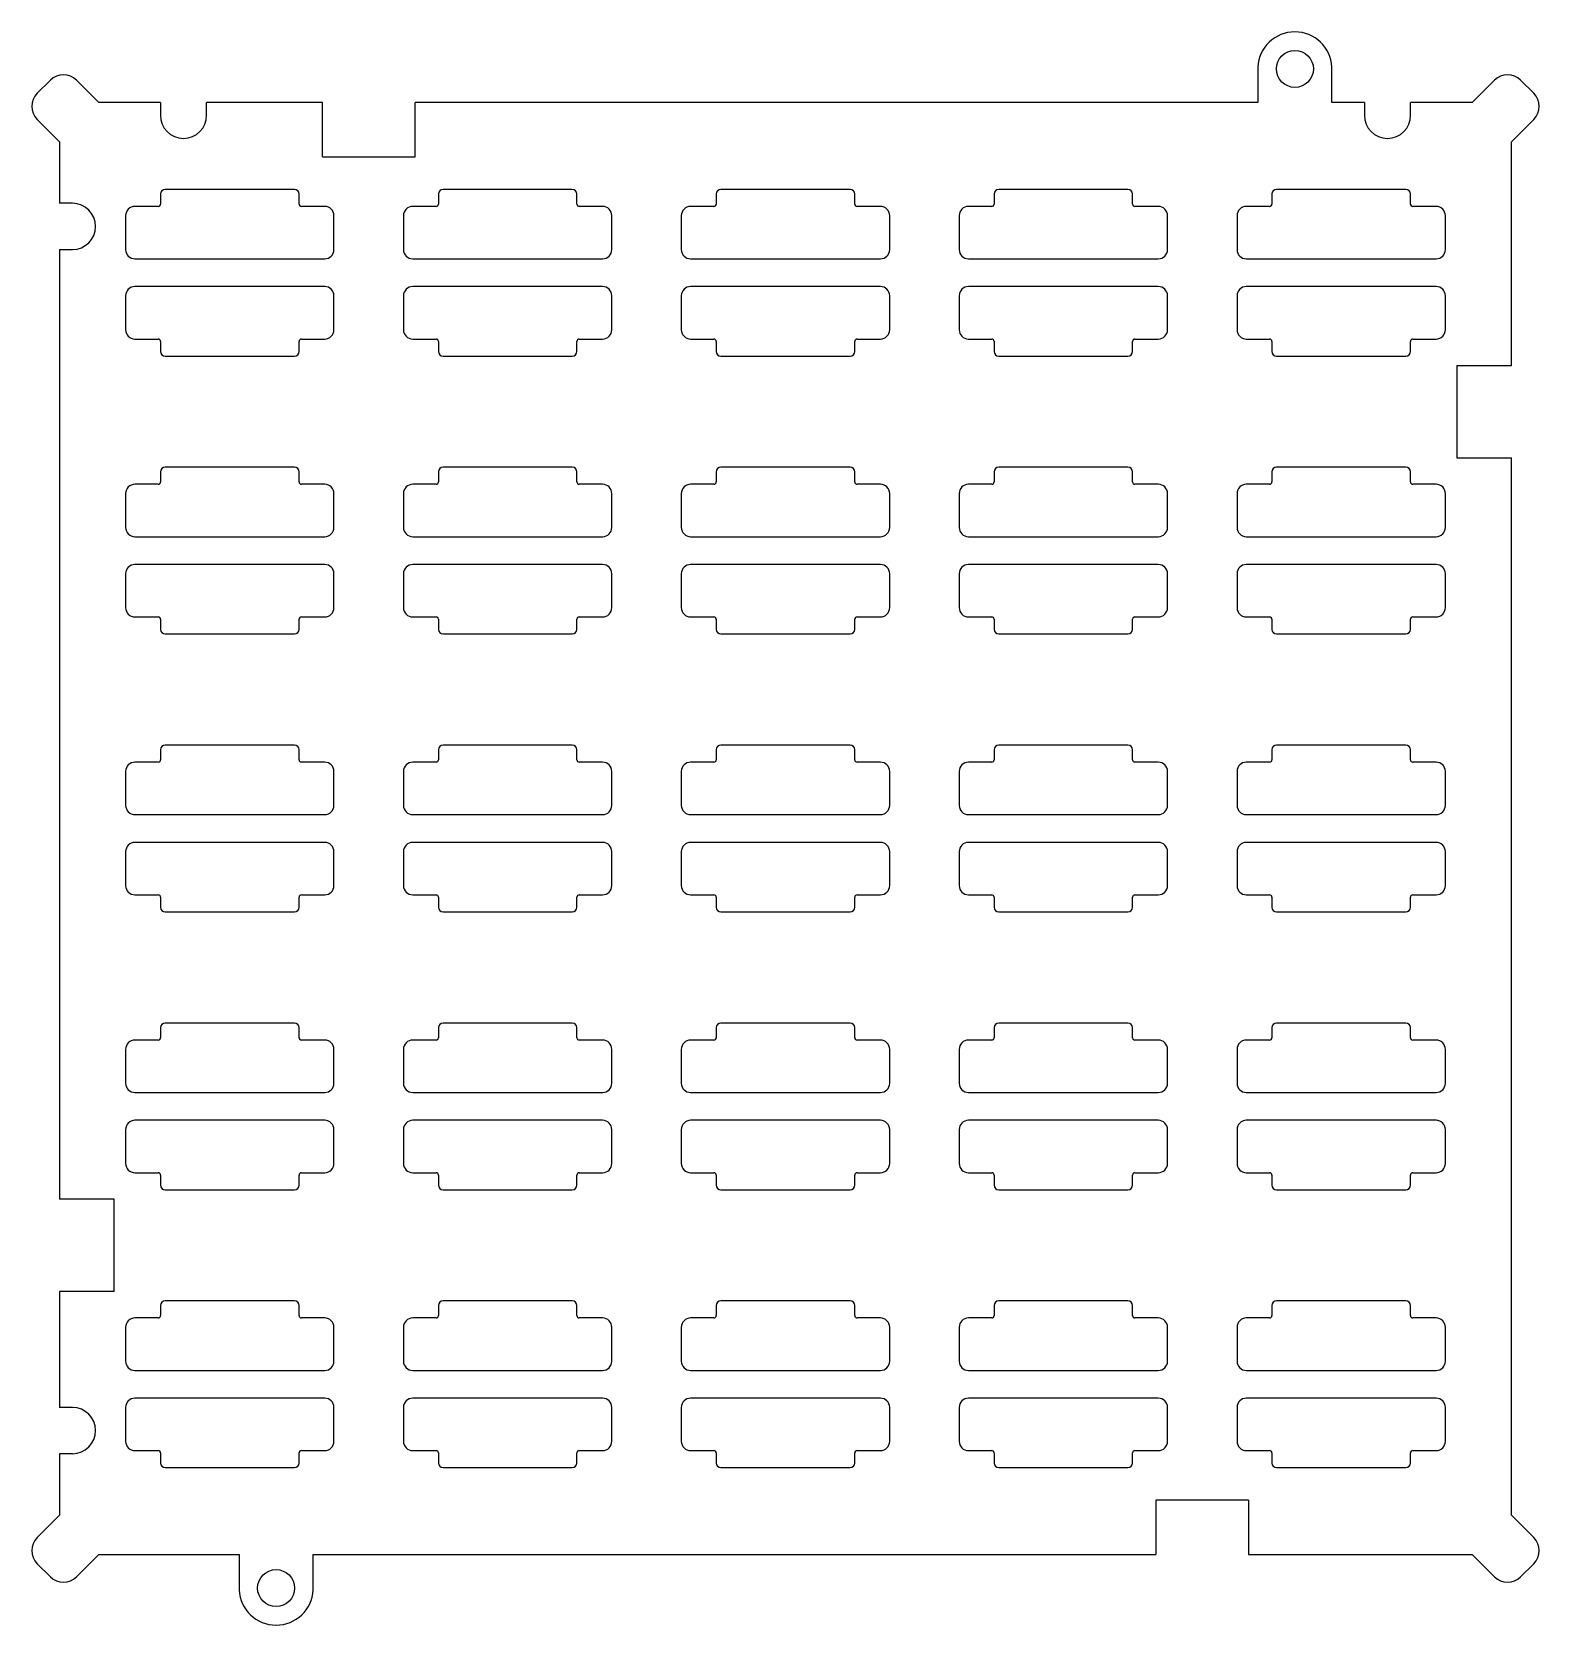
# Model space of a CAD drawing. Header units: millimetres. Extents: x -81 to 81, y -86 to 86.
import ezdxf

# ---------------------------------------------------------------- set-up
doc = ezdxf.new("R2010")
doc.units = ezdxf.units.MM

msp = doc.modelspace()

# ---------------------------------------------------------------- linework, layer by layer
at = {"color": 7, "linetype": 'Continuous', "lineweight": 25}
for p, q in [((51, 82.19), (51, 78.38)), ((59, 78.38), (59, 82.19)), ((-79.37, 80.79), (-80.79, 79.37)), ((-74.13, 78.38), (-76.54, 80.79)), ((76.54, 80.79), (74.13, 78.38)), ((80.79, 79.37), (79.37, 80.79)), ((-67.5, 78.38), (-74.13, 78.38)), ((-67.5, 78.38), (-67.5, 77)), ((-62.5, 77), (-62.5, 78.38)), ((-50, 78.38), (-62.5, 78.38)), ((-50, 72.5), (-50, 78.38)), ((-40, 72.5), (-40, 78.38)), ((51, 78.38), (-40, 78.38)), ((62.5, 78.38), (59, 78.38)), ((62.5, 78.38), (62.5, 77)), ((67.5, 77), (67.5, 78.38)), ((74.13, 78.38), (67.5, 78.38)), ((-80.79, 76.54), (-78.38, 74.13)), ((78.38, 74.13), (80.79, 76.54)), ((-78.38, 74.13), (-78.38, 67.5)), ((78.38, 50), (78.38, 74.13)), ((-50, 72.5), (-40, 72.5)), ((-53.02, 69), (-66.98, 69)), ((-23.02, 69), (-36.98, 69)), ((6.98, 69), (-6.98, 69)), ((36.98, 69), (23.02, 69)), ((66.98, 69), (53.02, 69)), ((-77, 67.5), (-78.38, 67.5)), ((-67.73, 67.16), (-70.25, 67.16)), ((-67.48, 68.5), (-67.48, 67.41)), ((-52.52, 67.41), (-52.52, 68.5)), ((-49.75, 67.16), (-52.27, 67.16)), ((-37.73, 67.16), (-40.25, 67.16)), ((-37.48, 68.5), (-37.48, 67.41)), ((-22.52, 67.41), (-22.52, 68.5)), ((-19.75, 67.16), (-22.27, 67.16)), ((-7.73, 67.16), (-10.25, 67.16)), ((-7.48, 68.5), (-7.48, 67.41)), ((7.48, 67.41), (7.48, 68.5)), ((10.25, 67.16), (7.73, 67.16)), ((22.27, 67.16), (19.75, 67.16)), ((22.52, 68.5), (22.52, 67.41)), ((37.48, 67.41), (37.48, 68.5)), ((40.25, 67.16), (37.73, 67.16)), ((52.27, 67.16), (49.75, 67.16)), ((52.52, 68.5), (52.52, 67.41)), ((67.48, 67.41), (67.48, 68.5)), ((70.25, 67.16), (67.73, 67.16)), ((-71.25, 66.16), (-71.25, 62.5)), ((-48.75, 62.5), (-48.75, 66.16)), ((-41.25, 66.16), (-41.25, 62.5)), ((-18.75, 62.5), (-18.75, 66.16)), ((-11.25, 66.16), (-11.25, 62.5)), ((11.25, 62.5), (11.25, 66.16)), ((18.75, 66.16), (18.75, 62.5)), ((41.25, 62.5), (41.25, 66.16)), ((48.75, 66.16), (48.75, 62.5)), ((71.25, 62.5), (71.25, 66.16)), ((-78.38, 62.5), (-78.38, -40)), ((-78.38, 62.5), (-77, 62.5)), ((-70.25, 61.5), (-49.75, 61.5)), ((-40.25, 61.5), (-19.75, 61.5)), ((-10.25, 61.5), (10.25, 61.5)), ((19.75, 61.5), (40.25, 61.5)), ((49.75, 61.5), (70.25, 61.5)), ((-49.75, 58.5), (-70.25, 58.5)), ((-19.75, 58.5), (-40.25, 58.5)), ((10.25, 58.5), (-10.25, 58.5)), ((40.25, 58.5), (19.75, 58.5)), ((70.25, 58.5), (49.75, 58.5)), ((-71.25, 57.5), (-71.25, 53.84)), ((-48.75, 53.84), (-48.75, 57.5)), ((-41.25, 57.5), (-41.25, 53.84)), ((-18.75, 53.84), (-18.75, 57.5)), ((-11.25, 57.5), (-11.25, 53.84)), ((11.25, 53.84), (11.25, 57.5)), ((18.75, 57.5), (18.75, 53.84)), ((41.25, 53.84), (41.25, 57.5)), ((48.75, 57.5), (48.75, 53.84)), ((71.25, 53.84), (71.25, 57.5)), ((-70.25, 52.84), (-67.73, 52.84)), ((-67.48, 52.59), (-67.48, 51.5)), ((-52.52, 51.5), (-52.52, 52.59)), ((-52.27, 52.84), (-49.75, 52.84)), ((-40.25, 52.84), (-37.73, 52.84)), ((-37.48, 52.59), (-37.48, 51.5)), ((-22.52, 51.5), (-22.52, 52.59)), ((-22.27, 52.84), (-19.75, 52.84)), ((-10.25, 52.84), (-7.73, 52.84)), ((-7.48, 52.59), (-7.48, 51.5)), ((7.48, 51.5), (7.48, 52.59)), ((7.73, 52.84), (10.25, 52.84)), ((19.75, 52.84), (22.27, 52.84)), ((22.52, 52.59), (22.52, 51.5)), ((37.48, 51.5), (37.48, 52.59)), ((37.73, 52.84), (40.25, 52.84)), ((49.75, 52.84), (52.27, 52.84)), ((52.52, 52.59), (52.52, 51.5)), ((67.48, 51.5), (67.48, 52.59)), ((67.73, 52.84), (70.25, 52.84)), ((-66.98, 51), (-53.02, 51)), ((-36.98, 51), (-23.02, 51)), ((-6.98, 51), (6.98, 51)), ((23.02, 51), (36.98, 51)), ((53.02, 51), (66.98, 51)), ((72.5, 50), (78.38, 50)), ((72.5, 50), (72.5, 40)), ((72.5, 40), (78.38, 40)), ((78.38, -74.13), (78.38, 40)), ((-67.48, 38.5), (-67.48, 37.41)), ((-53.02, 39), (-66.98, 39)), ((-52.52, 37.41), (-52.52, 38.5)), ((-37.48, 38.5), (-37.48, 37.41)), ((-23.02, 39), (-36.98, 39)), ((-22.52, 37.41), (-22.52, 38.5)), ((-7.48, 38.5), (-7.48, 37.41)), ((6.98, 39), (-6.98, 39)), ((7.48, 37.41), (7.48, 38.5)), ((22.52, 38.5), (22.52, 37.41)), ((36.98, 39), (23.02, 39)), ((37.48, 37.41), (37.48, 38.5)), ((52.52, 38.5), (52.52, 37.41)), ((66.98, 39), (53.02, 39)), ((67.48, 37.41), (67.48, 38.5)), ((-71.25, 36.16), (-71.25, 32.5)), ((-67.73, 37.16), (-70.25, 37.16)), ((-49.75, 37.16), (-52.27, 37.16)), ((-48.75, 32.5), (-48.75, 36.16)), ((-41.25, 36.16), (-41.25, 32.5)), ((-37.73, 37.16), (-40.25, 37.16)), ((-19.75, 37.16), (-22.27, 37.16)), ((-18.75, 32.5), (-18.75, 36.16)), ((-11.25, 36.16), (-11.25, 32.5)), ((-7.73, 37.16), (-10.25, 37.16)), ((10.25, 37.16), (7.73, 37.16)), ((11.25, 32.5), (11.25, 36.16)), ((18.75, 36.16), (18.75, 32.5)), ((22.27, 37.16), (19.75, 37.16)), ((40.25, 37.16), (37.73, 37.16)), ((41.25, 32.5), (41.25, 36.16)), ((48.75, 36.16), (48.75, 32.5)), ((52.27, 37.16), (49.75, 37.16)), ((70.25, 37.16), (67.73, 37.16)), ((71.25, 32.5), (71.25, 36.16)), ((-70.25, 31.5), (-49.75, 31.5)), ((-40.25, 31.5), (-19.75, 31.5)), ((-10.25, 31.5), (10.25, 31.5)), ((19.75, 31.5), (40.25, 31.5)), ((49.75, 31.5), (70.25, 31.5)), ((-49.75, 28.5), (-70.25, 28.5)), ((-19.75, 28.5), (-40.25, 28.5)), ((10.25, 28.5), (-10.25, 28.5)), ((40.25, 28.5), (19.75, 28.5)), ((70.25, 28.5), (49.75, 28.5)), ((-71.25, 27.5), (-71.25, 23.84)), ((-48.75, 23.84), (-48.75, 27.5)), ((-41.25, 27.5), (-41.25, 23.84)), ((-18.75, 23.84), (-18.75, 27.5)), ((-11.25, 27.5), (-11.25, 23.84)), ((11.25, 23.84), (11.25, 27.5)), ((18.75, 27.5), (18.75, 23.84)), ((41.25, 23.84), (41.25, 27.5)), ((48.75, 27.5), (48.75, 23.84)), ((71.25, 23.84), (71.25, 27.5)), ((-70.25, 22.84), (-67.73, 22.84)), ((-67.48, 22.59), (-67.48, 21.5)), ((-52.52, 21.5), (-52.52, 22.59)), ((-52.27, 22.84), (-49.75, 22.84)), ((-40.25, 22.84), (-37.73, 22.84)), ((-37.48, 22.59), (-37.48, 21.5)), ((-22.52, 21.5), (-22.52, 22.59)), ((-22.27, 22.84), (-19.75, 22.84)), ((-10.25, 22.84), (-7.73, 22.84)), ((-7.48, 22.59), (-7.48, 21.5)), ((7.48, 21.5), (7.48, 22.59)), ((7.73, 22.84), (10.25, 22.84)), ((19.75, 22.84), (22.27, 22.84)), ((22.52, 22.59), (22.52, 21.5)), ((37.48, 21.5), (37.48, 22.59)), ((37.73, 22.84), (40.25, 22.84)), ((49.75, 22.84), (52.27, 22.84)), ((52.52, 22.59), (52.52, 21.5)), ((67.48, 21.5), (67.48, 22.59)), ((67.73, 22.84), (70.25, 22.84)), ((-66.98, 21), (-53.02, 21)), ((-36.98, 21), (-23.02, 21)), ((-6.98, 21), (6.98, 21)), ((23.02, 21), (36.98, 21)), ((53.02, 21), (66.98, 21)), ((-53.02, 9), (-66.98, 9)), ((-23.02, 9), (-36.98, 9)), ((6.98, 9), (-6.98, 9)), ((36.98, 9), (23.02, 9)), ((66.98, 9), (53.02, 9)), ((-67.73, 7.16), (-70.25, 7.16)), ((-67.48, 8.5), (-67.48, 7.41)), ((-52.52, 7.41), (-52.52, 8.5)), ((-49.75, 7.16), (-52.27, 7.16)), ((-37.73, 7.16), (-40.25, 7.16)), ((-37.48, 8.5), (-37.48, 7.41)), ((-22.52, 7.41), (-22.52, 8.5)), ((-19.75, 7.16), (-22.27, 7.16)), ((-7.73, 7.16), (-10.25, 7.16)), ((-7.48, 8.5), (-7.48, 7.41)), ((7.48, 7.41), (7.48, 8.5)), ((10.25, 7.16), (7.73, 7.16)), ((22.27, 7.16), (19.75, 7.16)), ((22.52, 8.5), (22.52, 7.41)), ((37.48, 7.41), (37.48, 8.5)), ((40.25, 7.16), (37.73, 7.16)), ((52.27, 7.16), (49.75, 7.16)), ((52.52, 8.5), (52.52, 7.41)), ((67.48, 7.41), (67.48, 8.5)), ((70.25, 7.16), (67.73, 7.16)), ((-71.25, 6.16), (-71.25, 2.5)), ((-48.75, 2.5), (-48.75, 6.16)), ((-41.25, 6.16), (-41.25, 2.5)), ((-18.75, 2.5), (-18.75, 6.16)), ((-11.25, 6.16), (-11.25, 2.5)), ((11.25, 2.5), (11.25, 6.16)), ((18.75, 6.16), (18.75, 2.5)), ((41.25, 2.5), (41.25, 6.16)), ((48.75, 6.16), (48.75, 2.5)), ((71.25, 2.5), (71.25, 6.16)), ((-70.25, 1.5), (-49.75, 1.5)), ((-40.25, 1.5), (-19.75, 1.5)), ((-10.25, 1.5), (10.25, 1.5)), ((19.75, 1.5), (40.25, 1.5)), ((49.75, 1.5), (70.25, 1.5)), ((-49.75, -1.5), (-70.25, -1.5)), ((-19.75, -1.5), (-40.25, -1.5)), ((10.25, -1.5), (-10.25, -1.5)), ((40.25, -1.5), (19.75, -1.5)), ((70.25, -1.5), (49.75, -1.5)), ((-71.25, -2.5), (-71.25, -6.16)), ((-48.75, -6.16), (-48.75, -2.5)), ((-41.25, -2.5), (-41.25, -6.16)), ((-18.75, -6.16), (-18.75, -2.5)), ((-11.25, -2.5), (-11.25, -6.16)), ((11.25, -6.16), (11.25, -2.5)), ((18.75, -2.5), (18.75, -6.16)), ((41.25, -6.16), (41.25, -2.5)), ((48.75, -2.5), (48.75, -6.16)), ((71.25, -6.16), (71.25, -2.5)), ((-70.25, -7.16), (-67.73, -7.16)), ((-67.48, -7.41), (-67.48, -8.5)), ((-52.52, -8.5), (-52.52, -7.41)), ((-52.27, -7.16), (-49.75, -7.16)), ((-40.25, -7.16), (-37.73, -7.16)), ((-37.48, -7.41), (-37.48, -8.5)), ((-22.52, -8.5), (-22.52, -7.41)), ((-22.27, -7.16), (-19.75, -7.16)), ((-10.25, -7.16), (-7.73, -7.16)), ((-7.48, -7.41), (-7.48, -8.5)), ((7.48, -8.5), (7.48, -7.41)), ((7.73, -7.16), (10.25, -7.16)), ((19.75, -7.16), (22.27, -7.16)), ((22.52, -7.41), (22.52, -8.5)), ((37.48, -8.5), (37.48, -7.41)), ((37.73, -7.16), (40.25, -7.16)), ((49.75, -7.16), (52.27, -7.16)), ((52.52, -7.41), (52.52, -8.5)), ((67.48, -8.5), (67.48, -7.41)), ((67.73, -7.16), (70.25, -7.16)), ((-66.98, -9), (-53.02, -9)), ((-36.98, -9), (-23.02, -9)), ((-6.98, -9), (6.98, -9)), ((23.02, -9), (36.98, -9)), ((53.02, -9), (66.98, -9)), ((-67.48, -21.5), (-67.48, -22.59)), ((-53.02, -21), (-66.98, -21)), ((-52.52, -22.59), (-52.52, -21.5)), ((-37.48, -21.5), (-37.48, -22.59)), ((-23.02, -21), (-36.98, -21)), ((-22.52, -22.59), (-22.52, -21.5)), ((-7.48, -21.5), (-7.48, -22.59)), ((6.98, -21), (-6.98, -21)), ((7.48, -22.59), (7.48, -21.5)), ((22.52, -21.5), (22.52, -22.59)), ((36.98, -21), (23.02, -21)), ((37.48, -22.59), (37.48, -21.5)), ((52.52, -21.5), (52.52, -22.59)), ((66.98, -21), (53.02, -21)), ((67.48, -22.59), (67.48, -21.5)), ((-71.25, -23.84), (-71.25, -27.5)), ((-67.73, -22.84), (-70.25, -22.84)), ((-49.75, -22.84), (-52.27, -22.84)), ((-48.75, -27.5), (-48.75, -23.84)), ((-41.25, -23.84), (-41.25, -27.5)), ((-37.73, -22.84), (-40.25, -22.84)), ((-19.75, -22.84), (-22.27, -22.84)), ((-18.75, -27.5), (-18.75, -23.84)), ((-11.25, -23.84), (-11.25, -27.5)), ((-7.73, -22.84), (-10.25, -22.84)), ((10.25, -22.84), (7.73, -22.84)), ((11.25, -27.5), (11.25, -23.84)), ((18.75, -23.84), (18.75, -27.5)), ((22.27, -22.84), (19.75, -22.84)), ((40.25, -22.84), (37.73, -22.84)), ((41.25, -27.5), (41.25, -23.84)), ((48.75, -23.84), (48.75, -27.5)), ((52.27, -22.84), (49.75, -22.84)), ((70.25, -22.84), (67.73, -22.84)), ((71.25, -27.5), (71.25, -23.84)), ((-70.25, -28.5), (-49.75, -28.5)), ((-40.25, -28.5), (-19.75, -28.5)), ((-10.25, -28.5), (10.25, -28.5)), ((19.75, -28.5), (40.25, -28.5)), ((49.75, -28.5), (70.25, -28.5)), ((-71.25, -32.5), (-71.25, -36.16)), ((-49.75, -31.5), (-70.25, -31.5)), ((-48.75, -36.16), (-48.75, -32.5)), ((-41.25, -32.5), (-41.25, -36.16)), ((-19.75, -31.5), (-40.25, -31.5)), ((-18.75, -36.16), (-18.75, -32.5)), ((-11.25, -32.5), (-11.25, -36.16)), ((10.25, -31.5), (-10.25, -31.5)), ((11.25, -36.16), (11.25, -32.5)), ((18.75, -32.5), (18.75, -36.16)), ((40.25, -31.5), (19.75, -31.5)), ((41.25, -36.16), (41.25, -32.5)), ((48.75, -32.5), (48.75, -36.16)), ((70.25, -31.5), (49.75, -31.5)), ((71.25, -36.16), (71.25, -32.5)), ((-70.25, -37.16), (-67.73, -37.16)), ((-67.48, -37.41), (-67.48, -38.5)), ((-52.52, -38.5), (-52.52, -37.41)), ((-52.27, -37.16), (-49.75, -37.16)), ((-40.25, -37.16), (-37.73, -37.16)), ((-37.48, -37.41), (-37.48, -38.5)), ((-22.52, -38.5), (-22.52, -37.41)), ((-22.27, -37.16), (-19.75, -37.16)), ((-10.25, -37.16), (-7.73, -37.16)), ((-7.48, -37.41), (-7.48, -38.5)), ((7.48, -38.5), (7.48, -37.41)), ((7.73, -37.16), (10.25, -37.16)), ((19.75, -37.16), (22.27, -37.16)), ((22.52, -37.41), (22.52, -38.5)), ((37.48, -38.5), (37.48, -37.41)), ((37.73, -37.16), (40.25, -37.16)), ((49.75, -37.16), (52.27, -37.16)), ((52.52, -37.41), (52.52, -38.5)), ((67.48, -38.5), (67.48, -37.41)), ((67.73, -37.16), (70.25, -37.16)), ((-66.98, -39), (-53.02, -39)), ((-36.98, -39), (-23.02, -39)), ((-6.98, -39), (6.98, -39)), ((23.02, -39), (36.98, -39)), ((53.02, -39), (66.98, -39)), ((-72.5, -40), (-78.38, -40)), ((-72.5, -50), (-72.5, -40)), ((-78.38, -50), (-78.38, -62.5)), ((-72.5, -50), (-78.38, -50)), ((-67.48, -51.5), (-67.48, -52.59)), ((-53.02, -51), (-66.98, -51)), ((-52.52, -52.59), (-52.52, -51.5)), ((-37.48, -51.5), (-37.48, -52.59)), ((-23.02, -51), (-36.98, -51)), ((-22.52, -52.59), (-22.52, -51.5)), ((-7.48, -51.5), (-7.48, -52.59)), ((6.98, -51), (-6.98, -51)), ((7.48, -52.59), (7.48, -51.5)), ((22.52, -51.5), (22.52, -52.59)), ((36.98, -51), (23.02, -51)), ((37.48, -52.59), (37.48, -51.5)), ((52.52, -51.5), (52.52, -52.59)), ((66.98, -51), (53.02, -51)), ((67.48, -52.59), (67.48, -51.5)), ((-67.73, -52.84), (-70.25, -52.84)), ((-49.75, -52.84), (-52.27, -52.84)), ((-37.73, -52.84), (-40.25, -52.84)), ((-19.75, -52.84), (-22.27, -52.84)), ((-7.73, -52.84), (-10.25, -52.84)), ((10.25, -52.84), (7.73, -52.84)), ((22.27, -52.84), (19.75, -52.84)), ((40.25, -52.84), (37.73, -52.84)), ((52.27, -52.84), (49.75, -52.84)), ((70.25, -52.84), (67.73, -52.84)), ((-71.25, -53.84), (-71.25, -57.5)), ((-48.75, -57.5), (-48.75, -53.84)), ((-41.25, -53.84), (-41.25, -57.5)), ((-18.75, -57.5), (-18.75, -53.84)), ((-11.25, -53.84), (-11.25, -57.5)), ((11.25, -57.5), (11.25, -53.84)), ((18.75, -53.84), (18.75, -57.5)), ((41.25, -57.5), (41.25, -53.84)), ((48.75, -53.84), (48.75, -57.5)), ((71.25, -57.5), (71.25, -53.84)), ((-70.25, -58.5), (-49.75, -58.5)), ((-40.25, -58.5), (-19.75, -58.5)), ((-10.25, -58.5), (10.25, -58.5)), ((19.75, -58.5), (40.25, -58.5)), ((49.75, -58.5), (70.25, -58.5)), ((-49.75, -61.5), (-70.25, -61.5)), ((-19.75, -61.5), (-40.25, -61.5)), ((10.25, -61.5), (-10.25, -61.5)), ((40.25, -61.5), (19.75, -61.5)), ((70.25, -61.5), (49.75, -61.5)), ((-77, -62.5), (-78.38, -62.5)), ((-71.25, -62.5), (-71.25, -66.16)), ((-48.75, -66.16), (-48.75, -62.5)), ((-41.25, -62.5), (-41.25, -66.16)), ((-18.75, -66.16), (-18.75, -62.5)), ((-11.25, -62.5), (-11.25, -66.16)), ((11.25, -66.16), (11.25, -62.5)), ((18.75, -62.5), (18.75, -66.16)), ((41.25, -66.16), (41.25, -62.5)), ((48.75, -62.5), (48.75, -66.16)), ((71.25, -66.16), (71.25, -62.5)), ((-78.38, -67.5), (-78.38, -74.13)), ((-77, -67.5), (-78.38, -67.5)), ((-70.25, -67.16), (-67.73, -67.16)), ((-67.48, -67.41), (-67.48, -68.5)), ((-52.52, -68.5), (-52.52, -67.41)), ((-52.27, -67.16), (-49.75, -67.16)), ((-40.25, -67.16), (-37.73, -67.16)), ((-37.48, -67.41), (-37.48, -68.5)), ((-22.52, -68.5), (-22.52, -67.41)), ((-22.27, -67.16), (-19.75, -67.16)), ((-10.25, -67.16), (-7.73, -67.16)), ((-7.48, -67.41), (-7.48, -68.5)), ((7.48, -68.5), (7.48, -67.41)), ((7.73, -67.16), (10.25, -67.16)), ((19.75, -67.16), (22.27, -67.16)), ((22.52, -67.41), (22.52, -68.5)), ((37.48, -68.5), (37.48, -67.41)), ((37.73, -67.16), (40.25, -67.16)), ((49.75, -67.16), (52.27, -67.16)), ((52.52, -67.41), (52.52, -68.5)), ((67.48, -68.5), (67.48, -67.41)), ((67.73, -67.16), (70.25, -67.16)), ((-66.98, -69), (-53.02, -69)), ((-36.98, -69), (-23.02, -69)), ((-6.98, -69), (6.98, -69)), ((23.02, -69), (36.98, -69)), ((53.02, -69), (66.98, -69)), ((50, -72.5), (40, -72.5)), ((40, -72.5), (40, -78.38)), ((50, -72.5), (50, -78.38)), ((-78.38, -74.13), (-80.79, -76.54)), ((80.79, -76.54), (78.38, -74.13)), ((-76.54, -80.79), (-74.13, -78.38)), ((-74.13, -78.38), (-59, -78.38)), ((-59, -78.38), (-59, -82.19)), ((-51, -78.38), (40, -78.38)), ((-51, -82.19), (-51, -78.38)), ((50, -78.38), (74.13, -78.38)), ((74.13, -78.38), (76.54, -80.79)), ((-80.79, -79.37), (-79.37, -80.79)), ((79.37, -80.79), (80.79, -79.37))]:
    msp.add_line(p, q, dxfattribs=at)
for centre in [(55, 82), (-55, -82)]:
    msp.add_circle(centre, 2, dxfattribs=at)
for centre, radius, start, end in [((55, 82), 4, 2.7497, 177.2503), ((-77.96, 79.37), 2, 45, 135), ((77.96, 79.37), 2, 45, 135), ((-79.37, 77.96), 2, 135, 225), ((79.37, 77.96), 2, 315, 45), ((-65, 77), 2.5, 180, 0), ((65, 77), 2.5, 180, 0), ((-66.98, 68.5), 0.5, 90, 180), ((-53.02, 68.5), 0.5, 360, 90), ((-36.98, 68.5), 0.5, 90, 180), ((-23.02, 68.5), 0.5, 360, 90), ((-6.98, 68.5), 0.5, 90, 180), ((6.98, 68.5), 0.5, 360, 90), ((23.02, 68.5), 0.5, 90, 180), ((36.98, 68.5), 0.5, 360, 90), ((53.02, 68.5), 0.5, 90, 180), ((66.98, 68.5), 0.5, 360, 90), ((-77, 65), 2.5, 270, 90), ((-70.25, 66.16), 1, 90, 180), ((-67.73, 67.41), 0.25, 270, 0), ((-52.27, 67.41), 0.25, 180, 270), ((-49.75, 66.16), 1, 0, 90), ((-40.25, 66.16), 1, 90, 180), ((-37.73, 67.41), 0.25, 270, 0), ((-22.27, 67.41), 0.25, 180, 270), ((-19.75, 66.16), 1, 0, 90), ((-10.25, 66.16), 1, 90, 180), ((-7.73, 67.41), 0.25, 270, 0), ((7.73, 67.41), 0.25, 180, 270), ((10.25, 66.16), 1, 0, 90), ((19.75, 66.16), 1, 90, 180), ((22.27, 67.41), 0.25, 270, 0), ((37.73, 67.41), 0.25, 180, 270), ((40.25, 66.16), 1, 0, 90), ((49.75, 66.16), 1, 90, 180), ((52.27, 67.41), 0.25, 270, 0), ((67.73, 67.41), 0.25, 180, 270), ((70.25, 66.16), 1, 0, 90), ((-70.25, 62.5), 1, 180, 270), ((-49.75, 62.5), 1, 270, 0), ((-40.25, 62.5), 1, 180, 270), ((-19.75, 62.5), 1, 270, 0), ((-10.25, 62.5), 1, 180, 270), ((10.25, 62.5), 1, 270, 0), ((19.75, 62.5), 1, 180, 270), ((40.25, 62.5), 1, 270, 0), ((49.75, 62.5), 1, 180, 270), ((70.25, 62.5), 1, 270, 0), ((-70.25, 57.5), 1, 90, 180), ((-49.75, 57.5), 1, 0, 90), ((-40.25, 57.5), 1, 90, 180), ((-19.75, 57.5), 1, 0, 90), ((-10.25, 57.5), 1, 90, 180), ((10.25, 57.5), 1, 0, 90), ((19.75, 57.5), 1, 90, 180), ((40.25, 57.5), 1, 0, 90), ((49.75, 57.5), 1, 90, 180), ((70.25, 57.5), 1, 0, 90), ((-70.25, 53.84), 1, 180, 270), ((-49.75, 53.84), 1, 270, 0), ((-40.25, 53.84), 1, 180, 270), ((-19.75, 53.84), 1, 270, 0), ((-10.25, 53.84), 1, 180, 270), ((10.25, 53.84), 1, 270, 0), ((19.75, 53.84), 1, 180, 270), ((40.25, 53.84), 1, 270, 0), ((49.75, 53.84), 1, 180, 270), ((70.25, 53.84), 1, 270, 0), ((-67.73, 52.59), 0.25, 360, 90), ((-52.27, 52.59), 0.25, 90, 180), ((-37.73, 52.59), 0.25, 360, 90), ((-22.27, 52.59), 0.25, 90, 180), ((-7.73, 52.59), 0.25, 360, 90), ((7.73, 52.59), 0.25, 90, 180), ((22.27, 52.59), 0.25, 360, 90), ((37.73, 52.59), 0.25, 90, 180), ((52.27, 52.59), 0.25, 360, 90), ((67.73, 52.59), 0.25, 90, 180), ((-66.98, 51.5), 0.5, 180, 270), ((-53.02, 51.5), 0.5, 270, 0), ((-36.98, 51.5), 0.5, 180, 270), ((-23.02, 51.5), 0.5, 270, 0), ((-6.98, 51.5), 0.5, 180, 270), ((6.98, 51.5), 0.5, 270, 0), ((23.02, 51.5), 0.5, 180, 270), ((36.98, 51.5), 0.5, 270, 0), ((53.02, 51.5), 0.5, 180, 270), ((66.98, 51.5), 0.5, 270, 0), ((-66.98, 38.5), 0.5, 90, 180), ((-53.02, 38.5), 0.5, 360, 90), ((-36.98, 38.5), 0.5, 90, 180), ((-23.02, 38.5), 0.5, 360, 90), ((-6.98, 38.5), 0.5, 90, 180), ((6.98, 38.5), 0.5, 360, 90), ((23.02, 38.5), 0.5, 90, 180), ((36.98, 38.5), 0.5, 360, 90), ((53.02, 38.5), 0.5, 90, 180), ((66.98, 38.5), 0.5, 360, 90), ((-70.25, 36.16), 1, 90, 180), ((-67.73, 37.41), 0.25, 270, 0), ((-52.27, 37.41), 0.25, 180, 270), ((-49.75, 36.16), 1, 0, 90), ((-40.25, 36.16), 1, 90, 180), ((-37.73, 37.41), 0.25, 270, 0), ((-22.27, 37.41), 0.25, 180, 270), ((-19.75, 36.16), 1, 0, 90), ((-10.25, 36.16), 1, 90, 180), ((-7.73, 37.41), 0.25, 270, 0), ((7.73, 37.41), 0.25, 180, 270), ((10.25, 36.16), 1, 0, 90), ((19.75, 36.16), 1, 90, 180), ((22.27, 37.41), 0.25, 270, 0), ((37.73, 37.41), 0.25, 180, 270), ((40.25, 36.16), 1, 0, 90), ((49.75, 36.16), 1, 90, 180), ((52.27, 37.41), 0.25, 270, 0), ((67.73, 37.41), 0.25, 180, 270), ((70.25, 36.16), 1, 0, 90), ((-70.25, 32.5), 1, 180, 270), ((-49.75, 32.5), 1, 270, 0), ((-40.25, 32.5), 1, 180, 270), ((-19.75, 32.5), 1, 270, 0), ((-10.25, 32.5), 1, 180, 270), ((10.25, 32.5), 1, 270, 0), ((19.75, 32.5), 1, 180, 270), ((40.25, 32.5), 1, 270, 0), ((49.75, 32.5), 1, 180, 270), ((70.25, 32.5), 1, 270, 0), ((-70.25, 27.5), 1, 90, 180), ((-49.75, 27.5), 1, 0, 90), ((-40.25, 27.5), 1, 90, 180), ((-19.75, 27.5), 1, 0, 90), ((-10.25, 27.5), 1, 90, 180), ((10.25, 27.5), 1, 0, 90), ((19.75, 27.5), 1, 90, 180), ((40.25, 27.5), 1, 0, 90), ((49.75, 27.5), 1, 90, 180), ((70.25, 27.5), 1, 0, 90), ((-70.25, 23.84), 1, 180, 270), ((-67.73, 22.59), 0.25, 360, 90), ((-52.27, 22.59), 0.25, 90, 180), ((-49.75, 23.84), 1, 270, 0), ((-40.25, 23.84), 1, 180, 270), ((-37.73, 22.59), 0.25, 360, 90), ((-22.27, 22.59), 0.25, 90, 180), ((-19.75, 23.84), 1, 270, 0), ((-10.25, 23.84), 1, 180, 270), ((-7.73, 22.59), 0.25, 360, 90), ((7.73, 22.59), 0.25, 90, 180), ((10.25, 23.84), 1, 270, 0), ((19.75, 23.84), 1, 180, 270), ((22.27, 22.59), 0.25, 360, 90), ((37.73, 22.59), 0.25, 90, 180), ((40.25, 23.84), 1, 270, 0), ((49.75, 23.84), 1, 180, 270), ((52.27, 22.59), 0.25, 360, 90), ((67.73, 22.59), 0.25, 90, 180), ((70.25, 23.84), 1, 270, 0), ((-66.98, 21.5), 0.5, 180, 270), ((-53.02, 21.5), 0.5, 270, 0), ((-36.98, 21.5), 0.5, 180, 270), ((-23.02, 21.5), 0.5, 270, 0), ((-6.98, 21.5), 0.5, 180, 270), ((6.98, 21.5), 0.5, 270, 0), ((23.02, 21.5), 0.5, 180, 270), ((36.98, 21.5), 0.5, 270, 0), ((53.02, 21.5), 0.5, 180, 270), ((66.98, 21.5), 0.5, 270, 0), ((-66.98, 8.5), 0.5, 90, 180), ((-53.02, 8.5), 0.5, 360, 90), ((-36.98, 8.5), 0.5, 90, 180), ((-23.02, 8.5), 0.5, 360, 90), ((-6.98, 8.5), 0.5, 90, 180), ((6.98, 8.5), 0.5, 360, 90), ((23.02, 8.5), 0.5, 90, 180), ((36.98, 8.5), 0.5, 360, 90), ((53.02, 8.5), 0.5, 90, 180), ((66.98, 8.5), 0.5, 360, 90), ((-70.25, 6.16), 1, 90, 180), ((-67.73, 7.41), 0.25, 270, 0), ((-52.27, 7.41), 0.25, 180, 270), ((-49.75, 6.16), 1, 0, 90), ((-40.25, 6.16), 1, 90, 180), ((-37.73, 7.41), 0.25, 270, 0), ((-22.27, 7.41), 0.25, 180, 270), ((-19.75, 6.16), 1, 0, 90), ((-10.25, 6.16), 1, 90, 180), ((-7.73, 7.41), 0.25, 270, 0), ((7.73, 7.41), 0.25, 180, 270), ((10.25, 6.16), 1, 0, 90), ((19.75, 6.16), 1, 90, 180), ((22.27, 7.41), 0.25, 270, 0), ((37.73, 7.41), 0.25, 180, 270), ((40.25, 6.16), 1, 0, 90), ((49.75, 6.16), 1, 90, 180), ((52.27, 7.41), 0.25, 270, 0), ((67.73, 7.41), 0.25, 180, 270), ((70.25, 6.16), 1, 0, 90), ((-70.25, 2.5), 1, 180, 270), ((-49.75, 2.5), 1, 270, 0), ((-40.25, 2.5), 1, 180, 270), ((-19.75, 2.5), 1, 270, 0), ((-10.25, 2.5), 1, 180, 270), ((10.25, 2.5), 1, 270, 0), ((19.75, 2.5), 1, 180, 270), ((40.25, 2.5), 1, 270, 0), ((49.75, 2.5), 1, 180, 270), ((70.25, 2.5), 1, 270, 0), ((-70.25, -2.5), 1, 90, 180), ((-49.75, -2.5), 1, 0, 90), ((-40.25, -2.5), 1, 90, 180), ((-19.75, -2.5), 1, 0, 90), ((-10.25, -2.5), 1, 90, 180), ((10.25, -2.5), 1, 0, 90), ((19.75, -2.5), 1, 90, 180), ((40.25, -2.5), 1, 0, 90), ((49.75, -2.5), 1, 90, 180), ((70.25, -2.5), 1, 0, 90), ((-70.25, -6.16), 1, 180, 270), ((-49.75, -6.16), 1, 270, 0), ((-40.25, -6.16), 1, 180, 270), ((-19.75, -6.16), 1, 270, 0), ((-10.25, -6.16), 1, 180, 270), ((10.25, -6.16), 1, 270, 0), ((19.75, -6.16), 1, 180, 270), ((40.25, -6.16), 1, 270, 0), ((49.75, -6.16), 1, 180, 270), ((70.25, -6.16), 1, 270, 0), ((-67.73, -7.41), 0.25, 360, 90), ((-66.98, -8.5), 0.5, 180, 270), ((-53.02, -8.5), 0.5, 270, 0), ((-52.27, -7.41), 0.25, 90, 180), ((-37.73, -7.41), 0.25, 360, 90), ((-36.98, -8.5), 0.5, 180, 270), ((-23.02, -8.5), 0.5, 270, 0), ((-22.27, -7.41), 0.25, 90, 180), ((-7.73, -7.41), 0.25, 360, 90), ((-6.98, -8.5), 0.5, 180, 270), ((6.98, -8.5), 0.5, 270, 0), ((7.73, -7.41), 0.25, 90, 180), ((22.27, -7.41), 0.25, 360, 90), ((23.02, -8.5), 0.5, 180, 270), ((36.98, -8.5), 0.5, 270, 0), ((37.73, -7.41), 0.25, 90, 180), ((52.27, -7.41), 0.25, 360, 90), ((53.02, -8.5), 0.5, 180, 270), ((66.98, -8.5), 0.5, 270, 0), ((67.73, -7.41), 0.25, 90, 180), ((-66.98, -21.5), 0.5, 90, 180), ((-53.02, -21.5), 0.5, 360, 90), ((-36.98, -21.5), 0.5, 90, 180), ((-23.02, -21.5), 0.5, 360, 90), ((-6.98, -21.5), 0.5, 90, 180), ((6.98, -21.5), 0.5, 360, 90), ((23.02, -21.5), 0.5, 90, 180), ((36.98, -21.5), 0.5, 360, 90), ((53.02, -21.5), 0.5, 90, 180), ((66.98, -21.5), 0.5, 360, 90), ((-70.25, -23.84), 1, 90, 180), ((-67.73, -22.59), 0.25, 270, 0), ((-52.27, -22.59), 0.25, 180, 270), ((-49.75, -23.84), 1, 0, 90), ((-40.25, -23.84), 1, 90, 180), ((-37.73, -22.59), 0.25, 270, 0), ((-22.27, -22.59), 0.25, 180, 270), ((-19.75, -23.84), 1, 0, 90), ((-10.25, -23.84), 1, 90, 180), ((-7.73, -22.59), 0.25, 270, 0), ((7.73, -22.59), 0.25, 180, 270), ((10.25, -23.84), 1, 0, 90), ((19.75, -23.84), 1, 90, 180), ((22.27, -22.59), 0.25, 270, 0), ((37.73, -22.59), 0.25, 180, 270), ((40.25, -23.84), 1, 0, 90), ((49.75, -23.84), 1, 90, 180), ((52.27, -22.59), 0.25, 270, 0), ((67.73, -22.59), 0.25, 180, 270), ((70.25, -23.84), 1, 0, 90), ((-70.25, -27.5), 1, 180, 270), ((-49.75, -27.5), 1, 270, 0), ((-40.25, -27.5), 1, 180, 270), ((-19.75, -27.5), 1, 270, 0), ((-10.25, -27.5), 1, 180, 270), ((10.25, -27.5), 1, 270, 0), ((19.75, -27.5), 1, 180, 270), ((40.25, -27.5), 1, 270, 0), ((49.75, -27.5), 1, 180, 270), ((70.25, -27.5), 1, 270, 0), ((-70.25, -32.5), 1, 90, 180), ((-49.75, -32.5), 1, 0, 90), ((-40.25, -32.5), 1, 90, 180), ((-19.75, -32.5), 1, 0, 90), ((-10.25, -32.5), 1, 90, 180), ((10.25, -32.5), 1, 0, 90), ((19.75, -32.5), 1, 90, 180), ((40.25, -32.5), 1, 0, 90), ((49.75, -32.5), 1, 90, 180), ((70.25, -32.5), 1, 0, 90), ((-70.25, -36.16), 1, 180, 270), ((-67.73, -37.41), 0.25, 360, 90), ((-52.27, -37.41), 0.25, 90, 180), ((-49.75, -36.16), 1, 270, 0), ((-40.25, -36.16), 1, 180, 270), ((-37.73, -37.41), 0.25, 360, 90), ((-22.27, -37.41), 0.25, 90, 180), ((-19.75, -36.16), 1, 270, 0), ((-10.25, -36.16), 1, 180, 270), ((-7.73, -37.41), 0.25, 360, 90), ((7.73, -37.41), 0.25, 90, 180), ((10.25, -36.16), 1, 270, 0), ((19.75, -36.16), 1, 180, 270), ((22.27, -37.41), 0.25, 360, 90), ((37.73, -37.41), 0.25, 90, 180), ((40.25, -36.16), 1, 270, 0), ((49.75, -36.16), 1, 180, 270), ((52.27, -37.41), 0.25, 360, 90), ((67.73, -37.41), 0.25, 90, 180), ((70.25, -36.16), 1, 270, 0), ((-66.98, -38.5), 0.5, 180, 270), ((-53.02, -38.5), 0.5, 270, 0), ((-36.98, -38.5), 0.5, 180, 270), ((-23.02, -38.5), 0.5, 270, 0), ((-6.98, -38.5), 0.5, 180, 270), ((6.98, -38.5), 0.5, 270, 0), ((23.02, -38.5), 0.5, 180, 270), ((36.98, -38.5), 0.5, 270, 0), ((53.02, -38.5), 0.5, 180, 270), ((66.98, -38.5), 0.5, 270, 0), ((-66.98, -51.5), 0.5, 90, 180), ((-53.02, -51.5), 0.5, 360, 90), ((-36.98, -51.5), 0.5, 90, 180), ((-23.02, -51.5), 0.5, 360, 90), ((-6.98, -51.5), 0.5, 90, 180), ((6.98, -51.5), 0.5, 360, 90), ((23.02, -51.5), 0.5, 90, 180), ((36.98, -51.5), 0.5, 360, 90), ((53.02, -51.5), 0.5, 90, 180), ((66.98, -51.5), 0.5, 360, 90), ((-70.25, -53.84), 1, 90, 180), ((-67.73, -52.59), 0.25, 270, 0), ((-52.27, -52.59), 0.25, 180, 270), ((-49.75, -53.84), 1, 0, 90), ((-40.25, -53.84), 1, 90, 180), ((-37.73, -52.59), 0.25, 270, 0), ((-22.27, -52.59), 0.25, 180, 270), ((-19.75, -53.84), 1, 0, 90), ((-10.25, -53.84), 1, 90, 180), ((-7.73, -52.59), 0.25, 270, 0), ((7.73, -52.59), 0.25, 180, 270), ((10.25, -53.84), 1, 0, 90), ((19.75, -53.84), 1, 90, 180), ((22.27, -52.59), 0.25, 270, 0), ((37.73, -52.59), 0.25, 180, 270), ((40.25, -53.84), 1, 0, 90), ((49.75, -53.84), 1, 90, 180), ((52.27, -52.59), 0.25, 270, 0), ((67.73, -52.59), 0.25, 180, 270), ((70.25, -53.84), 1, 0, 90), ((-70.25, -57.5), 1, 180, 270), ((-49.75, -57.5), 1, 270, 0), ((-40.25, -57.5), 1, 180, 270), ((-19.75, -57.5), 1, 270, 0), ((-10.25, -57.5), 1, 180, 270), ((10.25, -57.5), 1, 270, 0), ((19.75, -57.5), 1, 180, 270), ((40.25, -57.5), 1, 270, 0), ((49.75, -57.5), 1, 180, 270), ((70.25, -57.5), 1, 270, 0), ((-70.25, -62.5), 1, 90, 180), ((-49.75, -62.5), 1, 0, 90), ((-40.25, -62.5), 1, 90, 180), ((-19.75, -62.5), 1, 0, 90), ((-10.25, -62.5), 1, 90, 180), ((10.25, -62.5), 1, 0, 90), ((19.75, -62.5), 1, 90, 180), ((40.25, -62.5), 1, 0, 90), ((49.75, -62.5), 1, 90, 180), ((70.25, -62.5), 1, 0, 90), ((-77, -65), 2.5, 270, 90), ((-70.25, -66.16), 1, 180, 270), ((-49.75, -66.16), 1, 270, 0), ((-40.25, -66.16), 1, 180, 270), ((-19.75, -66.16), 1, 270, 0), ((-10.25, -66.16), 1, 180, 270), ((10.25, -66.16), 1, 270, 0), ((19.75, -66.16), 1, 180, 270), ((40.25, -66.16), 1, 270, 0), ((49.75, -66.16), 1, 180, 270), ((70.25, -66.16), 1, 270, 0), ((-67.73, -67.41), 0.25, 360, 90), ((-66.98, -68.5), 0.5, 180, 270), ((-53.02, -68.5), 0.5, 270, 0), ((-52.27, -67.41), 0.25, 90, 180), ((-37.73, -67.41), 0.25, 360, 90), ((-36.98, -68.5), 0.5, 180, 270), ((-23.02, -68.5), 0.5, 270, 0), ((-22.27, -67.41), 0.25, 90, 180), ((-7.73, -67.41), 0.25, 360, 90), ((-6.98, -68.5), 0.5, 180, 270), ((6.98, -68.5), 0.5, 270, 0), ((7.73, -67.41), 0.25, 90, 180), ((22.27, -67.41), 0.25, 360, 90), ((23.02, -68.5), 0.5, 180, 270), ((36.98, -68.5), 0.5, 270, 0), ((37.73, -67.41), 0.25, 90, 180), ((52.27, -67.41), 0.25, 360, 90), ((53.02, -68.5), 0.5, 180, 270), ((66.98, -68.5), 0.5, 270, 0), ((67.73, -67.41), 0.25, 90, 180), ((-79.37, -77.96), 2, 135, 225), ((79.37, -77.96), 2, 315, 45), ((-77.96, -79.37), 2, 225, 315), ((77.96, -79.37), 2, 225, 315), ((-55, -82), 4, 182.7497, 357.2503)]:
    msp.add_arc(centre, radius, start, end, dxfattribs=at)

doc.saveas('drawing.dxf')
